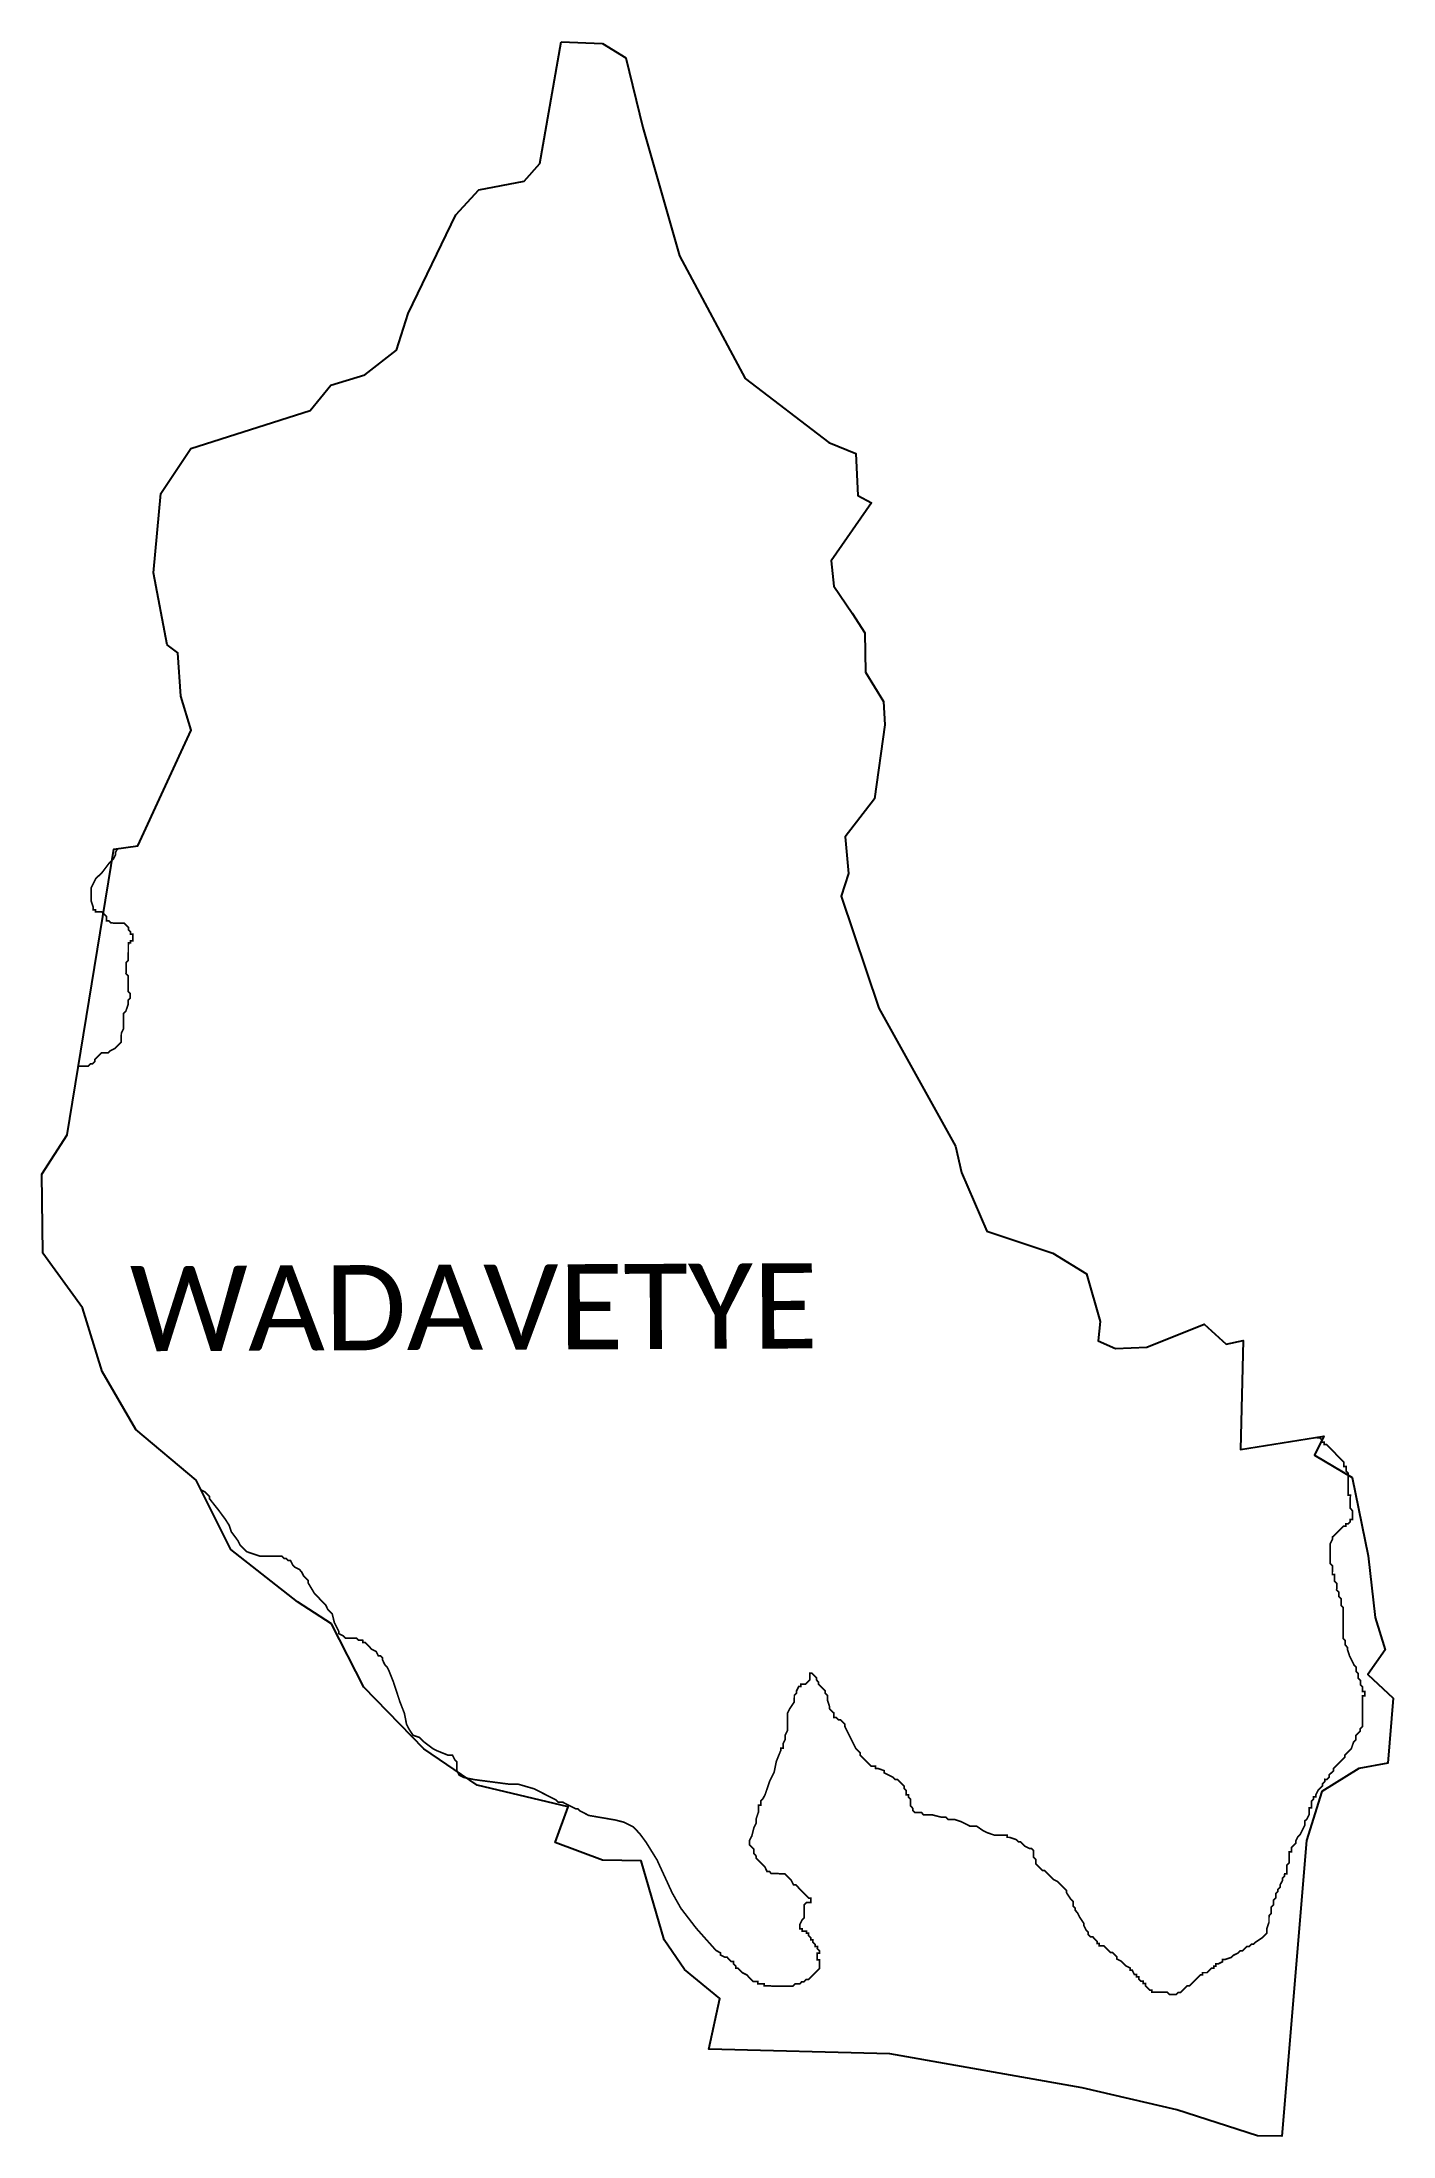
# Model space of a CAD drawing. Header units: metres. Extents: x 320666 to 323141, y 1845427 to 1849262.
import ezdxf

# ---------------------------------------------------------------- set-up
doc = ezdxf.new("R2010")
doc.units = ezdxf.units.M
for name, color, linetype in [('HAZARDS LINE', 1, 'Continuous'), ('village', 3, 'Continuous'), ('VILLAGE NAME', 250, 'Continuous')]:
    doc.layers.add(name, color=color, linetype=linetype)
doc.styles.get("Standard").update_dxf_attribs({"font": 'simplex.shx'})

msp = doc.modelspace()

# ---------------------------------------------------------------- linework, layer by layer
at = {"color": 3, "true_color": 0x00ff00, "flags": 128}
msp.add_lwpolyline([(321616.9, 1849261.6), (321692.7, 1849258.6)], dxfattribs=at)
at = {"layer": 'HAZARDS LINE', "lineweight": 18, "const_width": 3.03}
for points in [[(320732.9, 1847386.4), (320738.5, 1847386.4), (320750.6, 1847386.3), (320754.6, 1847390.3), (320758.6, 1847390.3), (320762.7, 1847394.3), (320762.7, 1847398.4), (320766.8, 1847402.4), (320770.8, 1847406.4), (320774.9, 1847410.4), (320778.9, 1847410.4), (320787, 1847410.3), (320791, 1847414.4), (320799.1, 1847418.4), (320807.2, 1847426.4), (320811.3, 1847430.4), (320811.3, 1847434.4), (320811.3, 1847438.5), (320811.4, 1847446.5), (320815.4, 1847454.6), (320815.4, 1847458.6), (320815.5, 1847466.7), (320815.5, 1847470.7), (320815.5, 1847474.8), (320815.5, 1847478.8), (320815.6, 1847482.8), (320819.6, 1847486.8), (320823.7, 1847498.9), (320823.7, 1847503), (320823.7, 1847507), (320827.8, 1847511), (320827.8, 1847515), (320827.8, 1847519.1), (320823.8, 1847523.1), (320823.9, 1847531.2), (320823.9, 1847539.3), (320824, 1847551.4), (320819.9, 1847555.4), (320820, 1847559.5), (320820, 1847563.5), (320820, 1847567.5), (320820, 1847575.6), (320824.1, 1847579.6), (320824.1, 1847583.7), (320824.1, 1847587.7), (320824.2, 1847595.8), (320824.2, 1847603.8), (320824.2, 1847607.9), (320824.3, 1847611.9), (320828.3, 1847611.9), (320828.3, 1847615.9), (320832.3, 1847615.9), (320832.4, 1847619.9), (320832.4, 1847624), (320832.4, 1847628), (320828.4, 1847628), (320828.4, 1847632), (320824.4, 1847636.1), (320824.4, 1847640.1), (320820.4, 1847644.2), (320816.4, 1847648.2), (320812.3, 1847648.3), (320804.3, 1847648.3), (320796.2, 1847648.3), (320792.2, 1847648.4), (320788.1, 1847652.4), (320784.1, 1847652.4), (320784.1, 1847660.5), (320780.1, 1847664.6), (320776.1, 1847668.6), (320772.1, 1847668.6), (320768.1, 1847668.6), (320764, 1847668.7), (320764, 1847672.7), (320760, 1847672.7), (320760, 1847676.8), (320756, 1847688.9), (320756.1, 1847701), (320756.1, 1847709), (320756.2, 1847713.1), (320760.2, 1847721.1), (320764.3, 1847729.2), (320776.5, 1847741.2), (320788.6, 1847757.3), (320796.8, 1847765.3), (320800.8, 1847773.4), (320800.8, 1847777.4), (320804.5, 1847784.7)], [(323002.2, 1846706.9), (323002.2, 1846705.8), (323006.2, 1846705.7), (323010.2, 1846701.7), (323010.2, 1846697.7), (323014.2, 1846697.6), (323014.2, 1846693.6), (323018.3, 1846693.6), (323022.3, 1846689.5), (323026.3, 1846685.5), (323030.3, 1846681.4), (323034.3, 1846677.4), (323038.3, 1846673.3), (323042.3, 1846669.3), (323046.4, 1846665.2), (323050.4, 1846661.1), (323050.4, 1846657.1), (323050.3, 1846653.1), (323054.4, 1846653.1), (323054.4, 1846649), (323054.3, 1846645), (323058.3, 1846640.9), (323058.3, 1846636.9), (323058.3, 1846632.9), (323058.3, 1846628.8), (323058.3, 1846624.8), (323058.2, 1846620.8), (323058.2, 1846616.7), (323058.2, 1846612.7), (323058.2, 1846608.7), (323058.2, 1846604.6), (323058.2, 1846600.6), (323062.2, 1846600.6), (323062.1, 1846592.5), (323062.1, 1846588.5), (323062.1, 1846584.4), (323062.1, 1846580.4), (323062.1, 1846576.4), (323066.1, 1846572.3), (323066.1, 1846568.3), (323066, 1846564.2), (323066, 1846560.2), (323066, 1846556.2), (323062, 1846556.2), (323062, 1846552.2), (323057.9, 1846548.1), (323053.9, 1846548.2), (323053.8, 1846544.1), (323049.8, 1846544.2), (323045.8, 1846540.1), (323041.7, 1846536.1), (323033.6, 1846528.1), (323029.5, 1846524.1), (323029.5, 1846520), (323025.5, 1846512), (323025.4, 1846508), (323025.4, 1846503.9), (323025.4, 1846499.9), (323025.4, 1846495.9), (323025.4, 1846491.8), (323025.3, 1846487.8), (323025.3, 1846483.8), (323025.3, 1846479.7), (323025.3, 1846475.7), (323029.3, 1846471.6), (323029.3, 1846467.6), (323029.3, 1846463.6), (323029.2, 1846459.5), (323029.2, 1846455.5), (323033.2, 1846455.5), (323033.2, 1846451.4), (323033.2, 1846447.4), (323033.2, 1846443.4), (323037.2, 1846439.3), (323037.2, 1846435.3), (323037.2, 1846431.2), (323037.1, 1846427.2), (323041.2, 1846423.2), (323041.1, 1846419.1), (323041.1, 1846415.1), (323045.1, 1846411), (323045.1, 1846407), (323045.1, 1846403), (323045.1, 1846398.9), (323049.1, 1846394.9), (323049.1, 1846390.8), (323049.1, 1846386.8), (323049, 1846382.8), (323049, 1846370.7), (323048.9, 1846350.5), (323048.9, 1846346.5), (323048.8, 1846342.4), (323048.8, 1846338.4), (323052.8, 1846334.3), (323052.8, 1846330.3), (323052.8, 1846326.3), (323056.8, 1846322.2), (323056.8, 1846318.2), (323060.8, 1846306.1), (323064.8, 1846298), (323068.8, 1846289.9), (323072.8, 1846285.8), (323072.8, 1846281.8), (323072.7, 1846277.8), (323076.7, 1846273.7), (323076.7, 1846269.7), (323076.7, 1846265.6), (323080.7, 1846261.6), (323080.7, 1846257.6), (323080.7, 1846253.5), (323084.7, 1846249.5), (323084.7, 1846245.4), (323084.7, 1846241.4), (323088.7, 1846241.4), (323088.7, 1846237.3), (323088.7, 1846233.3), (323084.6, 1846233.3), (323084.6, 1846229.3), (323084.6, 1846225.3), (323084.6, 1846221.2), (323084.5, 1846217.2), (323084.5, 1846213.2), (323084.5, 1846209.1), (323084.5, 1846205.1), (323084.5, 1846201.1), (323084.4, 1846197), (323084.4, 1846193), (323084.4, 1846189), (323084.4, 1846184.9), (323084.4, 1846180.9), (323084.3, 1846176.9), (323080.3, 1846172.8), (323080.3, 1846168.8), (323076.2, 1846164.8), (323072.2, 1846160.8), (323072.1, 1846156.7), (323072.1, 1846152.7), (323068.1, 1846148.7), (323064, 1846136.6), (323059.9, 1846132.6), (323055.9, 1846128.6), (323051.8, 1846124.6), (323051.8, 1846120.5), (323047.8, 1846116.5), (323043.7, 1846112.5), (323039.6, 1846108.5), (323035.6, 1846104.5), (323031.5, 1846100.5), (323031.5, 1846096.4), (323027.5, 1846092.4), (323023.4, 1846088.4), (323023.4, 1846084.4), (323019.3, 1846080.3), (323015.3, 1846080.4), (323015.3, 1846076.3), (323011.2, 1846072.3), (323011.2, 1846068.3), (323007.2, 1846064.3), (323003.1, 1846060.2), (322999, 1846052.2), (322999, 1846048.2), (322995, 1846048.2), (322995, 1846044.1), (322990.9, 1846040.1), (322990.9, 1846032.1), (322990.9, 1846028), (322986.8, 1846028), (322986.8, 1846024), (322986.8, 1846015.9), (322982.7, 1846007.9), (322978.6, 1846003.9), (322978.6, 1845995.8), (322974.5, 1845987.8), (322970.5, 1845979.7), (322966.4, 1845975.7), (322962.3, 1845967.6), (322962.3, 1845963.6), (322958.3, 1845959.6), (322954.2, 1845955.6), (322954.2, 1845951.5), (322954.2, 1845947.5), (322950.1, 1845947.5), (322950.1, 1845943.5), (322950.1, 1845939.5), (322950.1, 1845935.4), (322950, 1845927.4), (322946, 1845923.3), (322946, 1845919.3), (322945.9, 1845915.3), (322945.9, 1845911.2), (322945.9, 1845907.2), (322941.9, 1845907.2), (322941.8, 1845903.2), (322937.8, 1845899.2), (322937.8, 1845895.1), (322933.7, 1845887.1), (322933.7, 1845883.1), (322929.6, 1845879), (322929.6, 1845875), (322925.6, 1845871), (322925.5, 1845867), (322925.5, 1845862.9), (322921.5, 1845858.9), (322921.4, 1845854.9), (322921.4, 1845850.8), (322917.4, 1845846.8), (322917.4, 1845842.8), (322917.3, 1845838.8), (322917.3, 1845834.7), (322913.3, 1845830.7), (322913.2, 1845826.7), (322913.2, 1845822.6), (322913.2, 1845818.6), (322909.1, 1845806.5), (322909.1, 1845798.5), (322905, 1845794.4), (322901, 1845790.4), (322888.8, 1845782.4), (322884.8, 1845778.4), (322880.7, 1845778.4), (322876.7, 1845774.4), (322872.7, 1845774.4), (322868.6, 1845770.4), (322864.5, 1845766.4), (322860.5, 1845766.4), (322856.5, 1845762.4), (322848.4, 1845758.4), (322844.3, 1845754.4), (322832.2, 1845750.4), (322828.2, 1845750.4), (322828.1, 1845746.4), (322820.1, 1845742.4), (322816, 1845742.4), (322816, 1845738.4), (322812, 1845738.4), (322812, 1845734.4), (322807.9, 1845734.4), (322803.9, 1845730.4), (322799.8, 1845726.4), (322791.7, 1845726.4), (322791.7, 1845722.4), (322787.7, 1845722.4), (322783.6, 1845718.4), (322779.6, 1845714.4), (322775.5, 1845710.3), (322771.5, 1845706.3), (322767.4, 1845702.3), (322763.4, 1845702.3), (322759.3, 1845698.3), (322755.3, 1845694.3), (322751.2, 1845690.3), (322747.2, 1845690.3), (322743.1, 1845686.3), (322739.1, 1845686.3), (322735.1, 1845686.3), (322731, 1845686.3), (322727, 1845690.4), (322723, 1845690.4), (322719, 1845690.4), (322714.9, 1845690.5), (322710.9, 1845690.5), (322706.9, 1845690.5), (322702.8, 1845690.5), (322698.8, 1845690.5), (322698.8, 1845694.6), (322694.8, 1845694.6), (322690.8, 1845698.6), (322686.8, 1845702.7), (322686.8, 1845706.7), (322682.7, 1845706.8), (322682.8, 1845710.8), (322678.7, 1845710.8), (322674.7, 1845714.9), (322674.7, 1845718.9), (322670.7, 1845718.9), (322670.7, 1845722.9), (322666.7, 1845723), (322662.7, 1845731.1), (322658.7, 1845731.1), (322658.7, 1845735.1), (322650.6, 1845739.2), (322646.6, 1845743.2), (322642.6, 1845747.3), (322634.5, 1845751.4), (322634.6, 1845755.4), (322630.6, 1845759.5), (322626.5, 1845763.5), (322622.5, 1845763.5), (322618.5, 1845767.6), (322614.5, 1845771.6), (322610.5, 1845775.7), (322606.4, 1845775.7), (322602.4, 1845775.7), (322602.4, 1845779.8), (322598.4, 1845779.8), (322598.4, 1845783.8), (322590.4, 1845791.9), (322586.3, 1845791.9), (322582.3, 1845796), (322582.3, 1845800), (322578.3, 1845804.1), (322574.3, 1845812.2), (322574.4, 1845816.2), (322566.3, 1845828.3), (322562.3, 1845836.4), (322558.3, 1845840.5), (322558.4, 1845844.5), (322554.3, 1845848.6), (322554.4, 1845852.6), (322554.4, 1845856.6), (322550.4, 1845860.7), (322542.4, 1845872.8), (322542.4, 1845876.9), (322538.4, 1845880.9), (322534.3, 1845885), (322530.3, 1845889), (322526.3, 1845893.1), (322518.3, 1845897.2), (322514.3, 1845901.2), (322510.2, 1845905.3), (322506.2, 1845909.3), (322502.2, 1845913.4), (322498.2, 1845913.4), (322494.2, 1845917.5), (322490.1, 1845921.5), (322486.1, 1845925.6), (322486.2, 1845929.6), (322486.2, 1845933.6), (322482.2, 1845937.7), (322482.2, 1845941.7), (322482.2, 1845945.8), (322482.2, 1845949.8), (322478.2, 1845953.8), (322474.2, 1845953.9), (322466.1, 1845957.9), (322462.1, 1845962), (322458.1, 1845966), (322454.1, 1845966.1), (322450, 1845970.1), (322438, 1845974.2), (322433.9, 1845974.2), (322433.9, 1845978.3), (322429.9, 1845978.3), (322425.9, 1845978.3), (322421.8, 1845978.3), (322413.8, 1845978.4), (322409.7, 1845978.4), (322397.7, 1845982.5), (322389.6, 1845986.5), (322377.6, 1845994.7), (322373.5, 1845994.7), (322365.5, 1845994.7), (322357.4, 1845998.8), (322349.4, 1846002.9), (322337.3, 1846007), (322325.2, 1846007), (322321.2, 1846011.1), (322313.1, 1846011.1), (322297, 1846015.2), (322284.9, 1846015.3), (322280.8, 1846015.3), (322276.8, 1846019.4), (322272.8, 1846019.4), (322268.8, 1846019.4), (322264.7, 1846019.4), (322260.7, 1846023.5), (322260.7, 1846027.5), (322256.7, 1846031.6), (322256.8, 1846039.6), (322256.8, 1846043.7), (322252.8, 1846047.7), (322252.8, 1846051.8), (322248.7, 1846051.8), (322248.8, 1846059.8), (322244.8, 1846063.9), (322244.8, 1846067.9), (322240.8, 1846072), (322236.8, 1846076), (322232.7, 1846080.1), (322228.7, 1846080.1), (322224.7, 1846084.2), (322216.7, 1846088.2), (322208.6, 1846092.3), (322208.6, 1846096.3), (322196.5, 1846100.4), (322192.5, 1846100.5), (322192.5, 1846104.5), (322188.5, 1846104.5), (322184.5, 1846104.5), (322180.4, 1846108.6), (322176.4, 1846112.6), (322172.4, 1846116.7), (322164.4, 1846124.8), (322164.4, 1846128.8), (322160.4, 1846132.9), (322156.4, 1846136.9), (322152.4, 1846145), (322144.4, 1846161.2), (322140.4, 1846169.3), (322136.4, 1846177.4), (322136.4, 1846181.4), (322132.4, 1846185.5), (322128.4, 1846189.5), (322124.4, 1846189.5), (322120.3, 1846193.6), (322116.3, 1846193.6), (322116.3, 1846197.6), (322116.4, 1846201.7), (322112.3, 1846205.7), (322108.3, 1846209.8), (322108.3, 1846213.8), (322104.4, 1846225.9), (322104.4, 1846230), (322104.4, 1846234), (322100.4, 1846238.1), (322100.4, 1846242.1), (322092.4, 1846250.2), (322088.4, 1846254.3), (322088.4, 1846258.3), (322084.4, 1846262.4), (322084.4, 1846266.4), (322080.4, 1846270.4), (322076.4, 1846274.5), (322072.3, 1846274.5), (322072.3, 1846270.5), (322072.3, 1846266.4), (322072.3, 1846262.4), (322068.2, 1846258.4), (322064.2, 1846254.4), (322060.1, 1846254.4), (322056.1, 1846254.4), (322056.1, 1846250.4), (322052, 1846250.4), (322048, 1846242.4), (322048, 1846238.3), (322043.9, 1846234.3), (322043.9, 1846230.3), (322043.8, 1846222.2), (322035.7, 1846210.1), (322031.6, 1846202.1), (322031.6, 1846198.1), (322031.6, 1846194), (322031.6, 1846190), (322031.5, 1846177.9), (322031.5, 1846173.9), (322031.5, 1846169.8), (322027.4, 1846161.8), (322027.4, 1846153.7), (322023.3, 1846145.6), (322023.3, 1846137.6), (322019.2, 1846137.6), (322019.2, 1846133.6), (322011, 1846113.4), (322006.9, 1846093.3), (322002.8, 1846085.2), (321998.8, 1846077.2), (321990.6, 1846053), (321986.5, 1846045), (321982.5, 1846040.9), (321982.4, 1846032.9), (321978.4, 1846032.9), (321978.4, 1846028.9), (321978.4, 1846024.8), (321978.3, 1846020.8), (321974.2, 1846008.7), (321974.2, 1846004.7), (321974.2, 1846000.6), (321970.1, 1845992.6), (321966, 1845976.5), (321961.9, 1845968.4), (321961.9, 1845964.4), (321961.9, 1845960.4), (321965.9, 1845956.3), (321969.9, 1845952.3), (321969.9, 1845948.2), (321969.9, 1845944.2), (321973.9, 1845940.1), (321973.9, 1845936.1), (321981.9, 1845928), (321985.9, 1845923.9), (321989.9, 1845919.9), (321993.9, 1845911.8), (321998, 1845911.8), (322002, 1845907.7), (322006, 1845907.7), (322010.1, 1845907.7), (322014.1, 1845907.7), (322018.1, 1845907.6), (322022.2, 1845907.6), (322026.2, 1845907.6), (322030.2, 1845903.5), (322034.2, 1845899.5), (322038.2, 1845895.4), (322042.2, 1845887.4), (322046.3, 1845887.3), (322050.3, 1845883.3), (322054.3, 1845879.2), (322058.3, 1845875.2), (322062.3, 1845871.1), (322066.3, 1845867.1), (322070.3, 1845863), (322074.4, 1845863), (322074.4, 1845859), (322074.3, 1845854.9), (322066.3, 1845855), (322062.2, 1845850.9), (322062.2, 1845846.9), (322062.2, 1845842.9), (322062.2, 1845838.8), (322062.1, 1845834.8), (322062.1, 1845830.8), (322062.1, 1845826.7), (322058.1, 1845822.7), (322054, 1845814.7), (322054, 1845810.6), (322053.9, 1845806.6), (322058, 1845806.6), (322058, 1845802.6), (322062, 1845802.5), (322066, 1845802.5), (322066, 1845798.5), (322070, 1845798.5), (322070, 1845794.4), (322074, 1845790.4), (322074, 1845786.3), (322078, 1845786.3), (322078, 1845782.3), (322082, 1845778.2), (322082, 1845774.2), (322086.1, 1845774.2), (322086, 1845770.1), (322090.1, 1845766.1), (322090, 1845762.1), (322086, 1845762.1), (322086, 1845758), (322086, 1845754), (322085.9, 1845750), (322090, 1845750), (322090, 1845745.9), (322089.9, 1845741.9), (322089.9, 1845737.8), (322089.9, 1845733.8), (322085.8, 1845729.8), (322081.8, 1845725.8), (322077.7, 1845721.8), (322073.7, 1845717.8), (322069.6, 1845713.7), (322065.6, 1845713.8), (322061.5, 1845709.7), (322057.5, 1845709.8), (322053.5, 1845705.7), (322049.4, 1845705.8), (322045.4, 1845705.8), (322041.3, 1845701.8), (322037.3, 1845701.8), (322033.3, 1845701.8), (322029.2, 1845701.8), (322021.2, 1845701.9), (322017.1, 1845701.9), (322009.1, 1845701.9), (322005, 1845701.9), (322001, 1845702), (321997, 1845702), (321988.9, 1845702), (321988.9, 1845706.1), (321984.9, 1845706.1), (321976.8, 1845706.1), (321976.8, 1845710.2), (321972.8, 1845710.2), (321968.8, 1845710.2), (321964.8, 1845714.2), (321960.7, 1845718.3), (321956.7, 1845722.4), (321948.7, 1845726.4), (321944.7, 1845730.5), (321940.6, 1845734.5), (321936.6, 1845734.6), (321936.6, 1845738.6), (321932.6, 1845742.6), (321932.6, 1845746.7), (321928.6, 1845746.7), (321924.6, 1845750.7), (321920.6, 1845754.8), (321916.5, 1845754.8), (321908.5, 1845758.9), (321908.5, 1845762.9), (321900.5, 1845767), (321864.4, 1845807.5), (321836.3, 1845844), (321820.3, 1845872.3), (321792.4, 1845932.9), (321772.3, 1845965.3), (321760.3, 1845981.5), (321748.3, 1845993.7), (321732.2, 1846001.8), (321716.1, 1846005.9), (321667.7, 1846014.2), (321651.6, 1846022.4), (321647.6, 1846026.4), (321643.6, 1846026.4), (321635.5, 1846030.5), (321619.4, 1846038.7), (321611.3, 1846038.7), (321607.3, 1846042.8), (321567.1, 1846063.1), (321538.9, 1846071.3), (321522.8, 1846071.4), (321490.5, 1846075.6), (321458.3, 1846079.8), (321438.1, 1846083.9), (321430.1, 1846088), (321426.1, 1846096.1), (321426.1, 1846104.1), (321426.1, 1846112.2), (321422.1, 1846116.3), (321418.1, 1846124.4), (321410.1, 1846124.4), (321389.9, 1846132.6), (321381.9, 1846136.6), (321365.8, 1846148.8), (321357.8, 1846156.9), (321345.7, 1846161), (321337.7, 1846173.2), (321333.7, 1846181.2), (321329.8, 1846201.4), (321321.8, 1846221.6), (321309.9, 1846258), (321301.9, 1846278.2), (321297.9, 1846286.3), (321293.9, 1846290.4), (321289.9, 1846298.5), (321289.9, 1846302.5), (321285.9, 1846306.5), (321281.9, 1846306.6), (321277.9, 1846314.6), (321269.8, 1846318.7), (321265.8, 1846322.8), (321261.8, 1846326.8), (321257.8, 1846330.9), (321253.7, 1846330.9), (321253.8, 1846334.9), (321249.7, 1846335), (321245.7, 1846335), (321241.7, 1846339), (321237.6, 1846339), (321221.5, 1846339.1), (321217.5, 1846343.2), (321209.4, 1846347.3), (321209.5, 1846351.3), (321205.5, 1846359.4), (321201.5, 1846367.5), (321197.5, 1846383.6), (321189.5, 1846391.7), (321185.5, 1846399.8), (321181.5, 1846403.9), (321177.5, 1846407.9), (321173.5, 1846412), (321165.4, 1846420.1), (321153.4, 1846440.3), (321153.4, 1846444.4), (321145.4, 1846452.5), (321141.4, 1846460.5), (321137.4, 1846464.6), (321129.4, 1846468.7), (321125.3, 1846472.7), (321121.3, 1846480.8), (321117.3, 1846480.8), (321113.3, 1846484.9), (321109.3, 1846484.9), (321105.2, 1846489), (321101.2, 1846489), (321093.1, 1846489), (321089.1, 1846489), (321064.9, 1846489.2), (321052.8, 1846493.2), (321040.7, 1846497.3), (321032.7, 1846505.4), (321028.7, 1846509.5), (321024.7, 1846517.6), (321012.7, 1846533.8), (321008.7, 1846545.9), (321000.7, 1846558.1), (320988.7, 1846574.2), (320972.6, 1846594.5), (320972.7, 1846598.5), (320968.6, 1846602.6), (320964.6, 1846606.6), (320957, 1846610.5)]]:
    msp.add_lwpolyline(points, dxfattribs=at)
at = {"layer": 'village', "color": 3, "true_color": 0x00ff00}
for points in [[(323140.5, 1846229, 0), (323130.9, 1846109.9, 0), (323077.9, 1846100.2, 0), (323010, 1846058.3, 0), (322982.1, 1845968.2, 0), (322936.8, 1845427.1, 0), (322892.1, 1845427.4, 0), (322744.7, 1845475.1, 0), (322571.2, 1845515.5, 0), (322219, 1845577.8, 0), (321887.4, 1845586.5, 0), (321907.2, 1845679.4, 0), (321843, 1845732.4, 0), (321805.3, 1845786.5, 0), (321763.5, 1845931.4, 0), (321692.8, 1845932.1, 0), (321606.2, 1845964.9, 0), (321629.7, 1846030.1, 0), (321462.9, 1846069.6, 0), (321365.2, 1846136.5, 0), (321255.5, 1846249.1, 0), (321196.2, 1846365.1, 0), (321134.1, 1846405.1, 0), (321011.9, 1846501.1, 0), (320948.3, 1846627.9, 0), (320838, 1846721.1, 0), (320776.1, 1846826.9, 0), (320740.3, 1846943.7, 0), (320667.5, 1847044, 0), (320665.9, 1847188.4, 0), (320712.3, 1847260.4, 0), (320797.9, 1847783.8, 0), (320841.8, 1847789.5, 0), (320939.1, 1848001.4, 0), (320920.4, 1848063.7, 0), (320914.9, 1848142.8, 0), (320895.5, 1848157.4, 0), (320870.2, 1848289.5, 0), (320884, 1848434.7, 0), (320938.4, 1848517, 0), (321157.1, 1848586.5, 0), (321195, 1848633.3, 0), (321257.5, 1848652.1, 0), (321315.6, 1848697.1, 0), (321336.6, 1848764.5, 0), (321423.8, 1848945, 0), (321465.9, 1848990.6, 0), (321549.3, 1849006.5, 0), (321577.9, 1849038.7, 0), (321616.9, 1849261.6, 0)], [(321692.7, 1849258.6, 0), (321735.1, 1849232.3, 0), (321766.3, 1849105, 0), (321833.4, 1848869.7, 0), (321953.7, 1848645.2, 0), (322107.2, 1848528.3, 0), (322156.8, 1848507.7, 0), (322160.1, 1848430.8, 0), (322185.3, 1848417.6, 0), (322111.4, 1848311.6, 0), (322116.3, 1848265.2, 0), (322149.6, 1848215.5, 0), (322173, 1848179.5, 0), (322174.5, 1848107.3, 0), (322207, 1848053.8, 0), (322209.7, 1848011.4, 0), (322190.6, 1847875.8, 0), (322137.2, 1847806.3, 0), (322143.4, 1847738.9, 0), (322129.4, 1847697.4, 0), (322198.5, 1847492.1, 0), (322339.3, 1847239.7, 0), (322349.9, 1847191.7, 0), (322396.6, 1847083.8, 0), (322517.3, 1847043.5, 0), (322578.7, 1847006.2, 0), (322604.1, 1846918.4, 0), (322600.4, 1846883.2, 0), (322631.8, 1846869.2, 0), (322689.6, 1846871.4, 0), (322794.7, 1846913.5, 0), (322834.9, 1846877.1, 0), (322865.8, 1846883.6, 0), (322860.9, 1846684.2, 0), (323013.9, 1846708.7, 0), (322996.6, 1846673.7, 0), (323065.7, 1846632.8, 0), (323095, 1846489.8, 0), (323107.5, 1846376.4, 0), (323125.7, 1846317.4, 0), (323094.1, 1846272.5, 0), (323140.5, 1846229, 0)]]:
    msp.add_polyline3d(points, dxfattribs=at)

# ---------------------------------------------------------------- texts
at = {"layer": 'VILLAGE NAME', "insert": (320826.7, 1847020.1), "char_height": 155.989, "attachment_point": 1, "rotation": 0.2435}
msp.add_mtext_dynamic_manual_height_columns('{\\fCalibri|b0|i0|c0|p34;WADAVETYE}', width=1946.695, gutter_width=779.9, heights=[0], dxfattribs=at)

doc.saveas('drawing.dxf')
